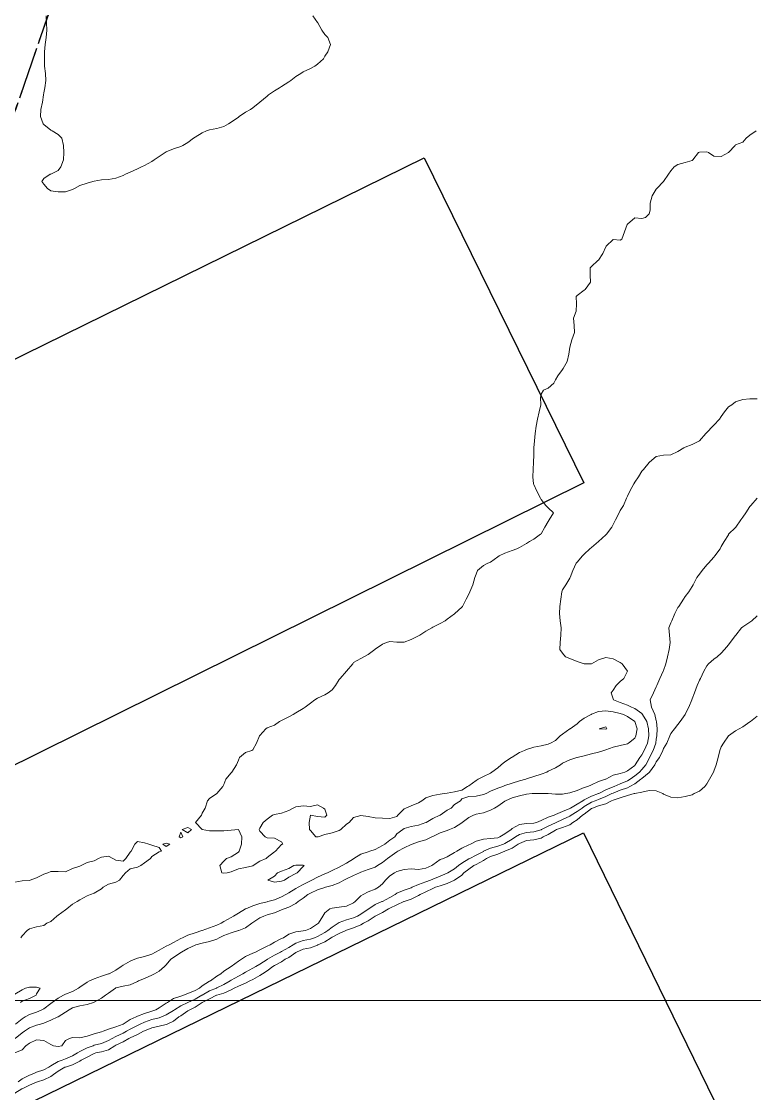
# Model space of a CAD drawing. Header units: centimetres. Extents: x 0 to 642158, y -847 to 649707.
# Drawn here: x 617276.2 to 617327.1, y 620680.9 to 620755.4 of the extents above; entities that cross this region are included whole.
import ezdxf

# ---------------------------------------------------------------- set-up
doc = ezdxf.new("R2010")
doc.units = ezdxf.units.CM
doc.header["$MEASUREMENT"] = 0
doc.linetypes.add('CENTERX2', pattern=[4, 2.5, -0.5, 0.5, -0.5])
doc.layers.add('MEV_grille', color=254, linetype='Continuous', lineweight=9)
doc.layers.add('WAL_topographie 0.5', color=253, linetype='Continuous', lineweight=20)
doc.layers.add('SPW_batiments', color=7, linetype='Continuous')
doc.layers.add('SPW_parcellaire cadastral', color=7, linetype='CENTERX2', lineweight=25, true_color=0xff0542)

# ---------------------------------------------------------------- blocks, each defined once
blk = doc.blocks.new('*U114')
at = {"layer": 'MEV_grille', "transparency": 33554687}
blk.add_lwpolyline([(-1338.461, 0), (1338.461, 0)], dxfattribs=at)
blk = doc.blocks.new('*U115')
at = {"layer": 'MEV_grille', "color": 0, "linetype": 'ByBlock', "lineweight": -2, "transparency": 16777216}
blk.add_blockref('*U114', (0, -1700), dxfattribs=at)

msp = doc.modelspace()

# ---------------------------------------------------------------- linework, layer by layer
at = {"layer": 'SPW_batiments'}
for points in [[(617315.233, 620723.322), (617258.597, 620695.249), (617247.301, 620717.929), (617304.14, 620745.881), (617315.233, 620723.322)], [(617326.179, 620676.523), (617316.915, 620671.936), (617283.53, 620655.333), (617283.501, 620655.39), (617275.31, 620671.931), (617272.265, 620678.083), (617315.191, 620699.035), (617326.179, 620676.523)]]:
    msp.add_lwpolyline(points, dxfattribs=at)
at = {"layer": 'SPW_parcellaire cadastral'}
for points in [[(617230.744, 620712.405), (617238.37, 620716.158), (617240.745, 620724.014), (617272.508, 620739.643), (617282.123, 620767.668), (617243.448, 620846.11), (617250.741, 620849.649), (617288.255, 620775.589), (617294.476, 620769.289), (617304.386, 620763.201), (617310.193, 620758.188), (617336.661, 620771.212), (617359.081, 620730.17), (617357.925, 620729.905), (617383.852, 620679.762), (617287.666, 620632.245), (617278.015, 620641.677), (617259.392, 620657.765), (617254.096, 620663.041), (617248.455, 620670.977), (617243.126, 620681.472), (617230.744, 620712.405)], [(617230.744, 620712.405), (617220.396, 620753.015), (617217.144, 620774.915), (617212.878, 620831.134), (617222.042, 620835.718), (617243.448, 620846.11), (617282.123, 620767.668), (617272.508, 620739.643), (617240.745, 620724.014), (617238.37, 620716.158), (617230.744, 620712.405)]]:
    msp.add_lwpolyline(points, dxfattribs=at)
at = {"layer": 'WAL_topographie 0.5'}
for points in [[(617296.417, 620755.75), (617296.75, 620755.274), (617296.763, 620755.25), (617297.053, 620754.75), (617297.25, 620754.45), (617297.468, 620754.25), (617297.643, 620753.75), (617297.456, 620753.25), (617297.25, 620752.932), (617297.163, 620752.75), (617296.75, 620752.377), (617296.553, 620752.25), (617296.25, 620752.089), (617295.75, 620751.859), (617295.594, 620751.75), (617295.25, 620751.53), (617294.891, 620751.25), (617294.75, 620751.161), (617294.25, 620750.832), (617294.107, 620750.75), (617293.75, 620750.529), (617293.343, 620750.25), (617293.25, 620750.169), (617292.75, 620749.75), (617292.75, 620749.75), (617292.25, 620749.356), (617292.083, 620749.25), (617291.75, 620749.063), (617291.307, 620748.75), (617291.25, 620748.712), (617290.75, 620748.365), (617290.556, 620748.25), (617290.25, 620748.069), (617289.75, 620747.925), (617289.25, 620747.823), (617289.042, 620747.75), (617288.75, 620747.615), (617288.25, 620747.331), (617288.136, 620747.25), (617287.75, 620746.953), (617287.409, 620746.75), (617287.25, 620746.671), (617286.75, 620746.5), (617286.25, 620746.299), (617286.162, 620746.25), (617285.75, 620745.98), (617285.405, 620745.75), (617285.25, 620745.635), (617284.75, 620745.344), (617284.541, 620745.25), (617284.25, 620745.114), (617283.75, 620744.88), (617283.421, 620744.75), (617283.25, 620744.662), (617282.75, 620744.469), (617282.25, 620744.378), (617281.75, 620744.357), (617281.25, 620744.274), (617281.164, 620744.25), (617280.75, 620744.122), (617280.25, 620743.958), (617279.872, 620743.75), (617279.75, 620743.683), (617279.25, 620743.53), (617278.75, 620743.519), (617278.25, 620743.593), (617278.007, 620743.75), (617277.75, 620744.05), (617277.617, 620744.25), (617277.75, 620744.45), (617278.2, 620744.75), (617278.25, 620744.759), (617278.75, 620745.006), (617278.94, 620745.25), (617279.112, 620745.75), (617279.14, 620746.25), (617279.126, 620746.75), (617279.01, 620747.25), (617278.75, 620747.506), (617278.324, 620747.75), (617278.25, 620747.795), (617277.75, 620748.21), (617277.713, 620748.25), (617277.526, 620748.75), (617277.557, 620749.25), (617277.656, 620749.75), (617277.725, 620750.25), (617277.75, 620750.389), (617277.82, 620750.75), (617277.901, 620751.25), (617277.868, 620751.75), (617277.797, 620752.25), (617277.79, 620752.75), (617277.802, 620753.25), (617277.839, 620753.75), (617277.92, 620754.25), (617277.961, 620754.75), (617277.941, 620755.25), (617277.909, 620755.75)], [(617327.179, 620747.75), (617326.75, 620747.45), (617326.483, 620747.25), (617326.25, 620746.981), (617325.75, 620746.792), (617325.714, 620746.75), (617325.25, 620746.25), (617325.25, 620746.25), (617324.75, 620745.977), (617324.25, 620746.013), (617323.875, 620746.25), (617323.75, 620746.294), (617323.25, 620746.287), (617323.183, 620746.25), (617322.783, 620745.75), (617322.75, 620745.694), (617322.25, 620745.56), (617321.75, 620745.432), (617321.5, 620745.25), (617321.25, 620744.984), (617321.098, 620744.75), (617320.75, 620744.25), (617320.75, 620744.25), (617320.281, 620743.75), (617320.25, 620743.708), (617319.961, 620743.25), (617319.821, 620742.75), (617319.815, 620742.25), (617319.75, 620742), (617319.5, 620741.75), (617319.25, 620741.67), (617318.75, 620741.721), (617318.25, 620741.292), (617318.226, 620741.25), (617318.046, 620740.75), (617317.857, 620740.25), (617317.75, 620740.162), (617317.25, 620740.205), (617316.774, 620739.75), (617316.75, 620739.708), (617316.538, 620739.25), (617316.25, 620738.781), (617316.204, 620738.75), (617315.75, 620738.333), (617315.667, 620738.25), (617315.655, 620737.75), (617315.682, 620737.25), (617315.321, 620736.75), (617315.25, 620736.708), (617314.75, 620736.338), (617314.679, 620736.25), (617314.712, 620735.75), (617314.692, 620735.25), (617314.5, 620734.75), (617314.54, 620734.25), (617314.564, 620733.75), (617314.38, 620733.25), (617314.25, 620732.75), (617314.25, 620732.75), (617314.183, 620732.25), (617314.062, 620731.75), (617313.795, 620731.25), (617313.75, 620731.182), (617313.411, 620730.75), (617313.25, 620730.469), (617313.137, 620730.25), (617312.75, 620729.886), (617312.429, 620729.75), (617312.25, 620729.472), (617312.223, 620729.25), (617312.235, 620728.75), (617312.131, 620728.25), (617311.996, 620727.75), (617311.906, 620727.25), (617311.838, 620726.75), (617311.788, 620726.25), (617311.76, 620725.75), (617311.75, 620725.25), (617311.75, 620725.249), (617311.74, 620724.75), (617311.702, 620724.25), (617311.673, 620723.75), (617311.739, 620723.25), (617311.75, 620723.219), (617311.953, 620722.75), (617312.207, 620722.25), (617312.25, 620722.171), (617312.583, 620721.75), (617312.75, 620721.583), (617313.114, 620721.25), (617312.824, 620720.75), (617312.75, 620720.641), (617312.519, 620720.25), (617312.25, 620719.793), (617312.214, 620719.75), (617311.75, 620719.417), (617311.455, 620719.25), (617311.25, 620719.12), (617310.75, 620718.825), (617310.583, 620718.75), (617310.25, 620718.617), (617309.75, 620718.449), (617309.348, 620718.25), (617309.25, 620718.177), (617308.75, 620717.822), (617308.568, 620717.75), (617308.25, 620717.583), (617307.846, 620717.25), (617307.75, 620716.987), (617307.667, 620716.75), (617307.514, 620716.25), (617307.318, 620715.75), (617307.25, 620715.601), (617307.067, 620715.25), (617306.804, 620714.75), (617306.75, 620714.685), (617306.268, 620714.25), (617306.25, 620714.237), (617305.75, 620713.866), (617305.599, 620713.75), (617305.25, 620713.557), (617304.75, 620713.294), (617304.669, 620713.25), (617304.25, 620713.016), (617303.832, 620712.75), (617303.75, 620712.705), (617303.25, 620712.441), (617302.75, 620712.267), (617302.25, 620712.268), (617301.75, 620712.305), (617301.528, 620712.25), (617301.25, 620712.128), (617300.75, 620711.776), (617300.72, 620711.75), (617300.25, 620711.398), (617299.954, 620711.25), (617299.75, 620711.132), (617299.25, 620710.861), (617299.185, 620710.75), (617298.75, 620710.25), (617298.75, 620710.25), (617298.314, 620709.75), (617298.25, 620709.669), (617298.003, 620709.25), (617297.75, 620708.952), (617297.484, 620708.75), (617297.25, 620708.601), (617296.75, 620708.371), (617296.561, 620708.25), (617296.25, 620708.024), (617295.88, 620707.75), (617295.75, 620707.65), (617295.25, 620707.351), (617295.044, 620707.25), (617294.75, 620707.091), (617294.25, 620706.824), (617294.105, 620706.75), (617293.75, 620706.509), (617293.25, 620706.312), (617293.156, 620706.25), (617292.75, 620705.783), (617292.714, 620705.75), (617292.5, 620705.25), (617292.25, 620704.786), (617292.179, 620704.75), (617291.75, 620704.6), (617291.338, 620704.25), (617291.25, 620704.083), (617291.125, 620703.75), (617290.8, 620703.25), (617290.75, 620703.197), (617290.381, 620702.75), (617290.25, 620702.375), (617290.179, 620702.25), (617289.75, 620701.75), (617289.75, 620701.75), (617289.25, 620701.417), (617289.114, 620701.25), (617288.942, 620700.75), (617288.75, 620700.393), (617288.683, 620700.25), (617288.278, 620699.75), (617288.75, 620699.25), (617288.75, 620699.25), (617289.25, 620699.159), (617289.75, 620699.171), (617290.25, 620699.172), (617290.75, 620699.207), (617291.25, 620699.25), (617291.25, 620699.25), (617291.25, 620699.25), (617291.5, 620698.75), (617291.469, 620698.25), (617291.308, 620697.75), (617291.25, 620697.674), (617290.75, 620697.365), (617290.429, 620697.25), (617290.25, 620697.071), (617289.969, 620696.75), (617290.1, 620696.25), (617290.25, 620696.223), (617290.464, 620696.25), (617290.75, 620696.324), (617291.25, 620696.517), (617291.75, 620696.631), (617292.25, 620696.739), (617292.277, 620696.75), (617292.75, 620697.064), (617293.19, 620697.25), (617293.25, 620697.319), (617293.75, 620697.712), (617293.828, 620697.75), (617294.25, 620698.221), (617294.344, 620698.25), (617294.25, 620698.4), (617293.75, 620698.667), (617293.25, 620698.683), (617293.107, 620698.75), (617292.75, 620699.135), (617292.685, 620699.25), (617292.75, 620699.35), (617292.981, 620699.75), (617293.25, 620699.983), (617293.631, 620700.25), (617293.75, 620700.302), (617294.25, 620700.404), (617294.75, 620700.575), (617295.054, 620700.75), (617295.25, 620700.835), (617295.75, 620700.895), (617296.25, 620700.85), (617296.75, 620700.973), (617297.15, 620700.75), (617297.25, 620700.667), (617297.389, 620700.25), (617297.25, 620700.118), (617296.75, 620700.15), (617296.25, 620700.25), (617296.167, 620699.75), (617296.194, 620699.25), (617296.25, 620699.179), (617296.625, 620698.75), (617296.75, 620698.741), (617296.798, 620698.75), (617297.25, 620698.906), (617297.75, 620699.02), (617298.25, 620699.19), (617298.372, 620699.25), (617298.75, 620699.633), (617298.942, 620699.75), (617299.25, 620700.087), (617299.75, 620700.237), (617300.25, 620700.15), (617300.75, 620700.064), (617301.25, 620700.035), (617301.75, 620700.015), (617302.25, 620700.161), (617302.324, 620700.25), (617302.75, 620700.69), (617302.867, 620700.75), (617303.25, 620700.911), (617303.75, 620701.118), (617303.976, 620701.25), (617304.25, 620701.458), (617304.75, 620701.63), (617305.25, 620701.721), (617305.542, 620701.75), (617305.75, 620701.784), (617306.25, 620701.882), (617306.75, 620701.983), (617307.15, 620702.25), (617307.25, 620702.295), (617307.75, 620702.651), (617307.888, 620702.75), (617308.25, 620702.941), (617308.75, 620703.16), (617308.85, 620703.25), (617309.25, 620703.541), (617309.487, 620703.75), (617309.75, 620703.945), (617310.206, 620704.25), (617310.25, 620704.281), (617310.75, 620704.607), (617311.098, 620704.75), (617311.25, 620704.821), (617311.75, 620704.967), (617312.25, 620705.062), (617312.75, 620705.173), (617312.909, 620705.25), (617313.25, 620705.436), (617313.58, 620705.75), (617313.75, 620705.878), (617314.25, 620706.236), (617314.265, 620706.25), (617314.75, 620706.604), (617314.912, 620706.75), (617315.25, 620706.996), (617315.742, 620707.25), (617315.75, 620707.255), (617316.25, 620707.44), (617316.75, 620707.493), (617317.25, 620707.435), (617317.75, 620707.318), (617317.964, 620707.25), (617318.25, 620707.11), (617318.75, 620706.753), (617318.752, 620706.75), (617318.913, 620706.25), (617318.832, 620705.75), (617318.75, 620705.601), (617318.314, 620705.25), (617318.25, 620705.209), (617317.75, 620705.09), (617317.25, 620704.967), (617316.75, 620704.791), (617316.615, 620704.75), (617316.25, 620704.637), (617315.75, 620704.501), (617315.25, 620704.369), (617314.75, 620704.256), (617314.729, 620704.25), (617314.25, 620704.099), (617313.75, 620703.856), (617313.596, 620703.75), (617313.25, 620703.55), (617312.75, 620703.3), (617312.647, 620703.25), (617312.25, 620703.109), (617311.75, 620702.935), (617311.25, 620702.771), (617311.193, 620702.75), (617310.75, 620702.626), (617310.25, 620702.483), (617309.75, 620702.31), (617309.6, 620702.25), (617309.25, 620702.122), (617308.75, 620701.909), (617308.441, 620701.75), (617308.25, 620701.685), (617307.75, 620701.583), (617307.25, 620701.551), (617306.75, 620701.391), (617306.667, 620701.25), (617306.25, 620700.995), (617306.007, 620700.75), (617305.75, 620700.606), (617305.25, 620700.26), (617305.236, 620700.25), (617304.75, 620700.034), (617304.28, 620699.75), (617304.25, 620699.735), (617303.75, 620699.561), (617303.25, 620699.474), (617302.75, 620699.323), (617302.667, 620699.25), (617302.25, 620698.951), (617302.105, 620698.75), (617301.75, 620698.511), (617301.409, 620698.25), (617301.25, 620698.153), (617300.75, 620697.882), (617300.372, 620697.75), (617300.25, 620697.71), (617299.75, 620697.546), (617299.275, 620697.25), (617299.25, 620697.234), (617298.75, 620696.933), (617298.443, 620696.75), (617298.25, 620696.648), (617297.75, 620696.405), (617297.437, 620696.25), (617297.25, 620696.174), (617296.75, 620695.953), (617296.347, 620695.75), (617296.25, 620695.706), (617295.75, 620695.448), (617295.403, 620695.25), (617295.25, 620695.157), (617294.75, 620694.865), (617294.544, 620694.75), (617294.25, 620694.588), (617293.75, 620694.386), (617293.288, 620694.25), (617293.25, 620694.24), (617292.75, 620694.116), (617292.25, 620693.963), (617291.761, 620693.75), (617291.75, 620693.744), (617291.25, 620693.453), (617290.92, 620693.25), (617290.75, 620693.157), (617290.25, 620692.866), (617290.056, 620692.75), (617289.75, 620692.609), (617289.25, 620692.423), (617288.75, 620692.259), (617288.724, 620692.25), (617288.25, 620692.095), (617287.75, 620691.922), (617287.382, 620691.75), (617287.25, 620691.686), (617286.75, 620691.42), (617286.441, 620691.25), (617286.25, 620691.15), (617285.75, 620690.877), (617285.497, 620690.75), (617285.25, 620690.61), (617284.75, 620690.453), (617284.25, 620690.323), (617284.059, 620690.25), (617283.75, 620690.123), (617283.25, 620689.84), (617283.125, 620689.75), (617282.75, 620689.502), (617282.285, 620689.25), (617282.25, 620689.236), (617281.75, 620689.074), (617281.25, 620688.9), (617280.921, 620688.75), (617280.75, 620688.668), (617280.25, 620688.318), (617280.161, 620688.25), (617279.75, 620688.024), (617279.25, 620687.819), (617279.125, 620687.75), (617278.75, 620687.547), (617278.343, 620687.25), (617278.25, 620687.178), (617277.75, 620686.821), (617277.618, 620686.75), (617277.25, 620686.59), (617276.75, 620686.414), (617276.459, 620686.25), (617276.25, 620686.12), (617275.794, 620685.75)], [(617327.25, 620729.167), (617326.75, 620729.153), (617326.25, 620729.112), (617325.75, 620728.938), (617325.5, 620728.75), (617325.25, 620728.596), (617324.98, 620728.25), (617324.75, 620727.931), (617324.625, 620727.75), (617324.25, 620727.326), (617324.18, 620727.25), (617323.75, 620726.811), (617323.687, 620726.75), (617323.25, 620726.25), (617323.25, 620726.25), (617322.75, 620725.983), (617322.25, 620725.795), (617322.17, 620725.75), (617321.75, 620725.494), (617321.25, 620725.275), (617320.75, 620725.25), (617320.75, 620725.25), (617320.25, 620725.158), (617319.774, 620724.75), (617319.75, 620724.729), (617319.369, 620724.25), (617319.25, 620724.123), (617319.012, 620723.75), (617318.75, 620723.362), (617318.691, 620723.25), (617318.417, 620722.75), (617318.25, 620722.398), (617318.193, 620722.25), (617317.969, 620721.75), (617317.75, 620721.398), (617317.669, 620721.25), (617317.414, 620720.75), (617317.25, 620720.426), (617317.16, 620720.25), (617316.788, 620719.75), (617316.75, 620719.707), (617316.25, 620719.262), (617316.236, 620719.25), (617315.75, 620718.839), (617315.646, 620718.75), (617315.25, 620718.377), (617315.122, 620718.25), (617314.75, 620717.811), (617314.7, 620717.75), (617314.458, 620717.25), (617314.265, 620716.75), (617314.25, 620716.704), (617313.964, 620716.25), (617313.75, 620715.893), (617313.69, 620715.75), (617313.622, 620715.25), (617313.565, 620714.75), (617313.542, 620714.25), (617313.586, 620713.75), (617313.645, 620713.25), (617313.632, 620712.75), (617313.583, 620712.25), (617313.564, 620711.75), (617313.75, 620711.492), (617313.953, 620711.25), (617314.25, 620711.122), (617314.75, 620710.917), (617315.25, 620710.75), (617315.75, 620710.75), (617316.25, 620711.034), (617316.75, 620711.192), (617317.25, 620711.105), (617317.75, 620710.846), (617317.885, 620710.75), (617318.25, 620710.257), (617318.253, 620710.25), (617318.25, 620710.243), (617317.991, 620709.75), (617317.75, 620709.526), (617317.47, 620709.25), (617317.25, 620708.934), (617317.119, 620708.75), (617317.25, 620708.331), (617317.276, 620708.25), (617317.75, 620708.082), (617318.25, 620707.899), (617318.537, 620707.75), (617318.75, 620707.67), (617319.25, 620707.302), (617319.294, 620707.25), (617319.593, 620706.75), (617319.717, 620706.25), (617319.729, 620705.75), (617319.629, 620705.25), (617319.402, 620704.75), (617319.25, 620704.447), (617319.116, 620704.25), (617318.795, 620703.75), (617318.75, 620703.705), (617318.25, 620703.339), (617318.059, 620703.25), (617317.75, 620703.139), (617317.25, 620703.021), (617316.75, 620702.761), (617316.728, 620702.75), (617316.25, 620702.586), (617315.75, 620702.368), (617315.503, 620702.25), (617315.25, 620702.177), (617314.75, 620701.97), (617314.25, 620701.807), (617313.964, 620701.75), (617313.75, 620701.714), (617313.25, 620701.705), (617312.75, 620701.75), (617312.75, 620701.75), (617312.25, 620701.755), (617311.75, 620701.758), (617311.641, 620701.75), (617311.25, 620701.718), (617310.75, 620701.605), (617310.25, 620701.461), (617309.784, 620701.25), (617309.75, 620701.228), (617309.25, 620700.869), (617309.014, 620700.75), (617308.75, 620700.593), (617308.25, 620700.421), (617307.75, 620700.317), (617307.562, 620700.25), (617307.25, 620700.099), (617306.789, 620699.75), (617306.75, 620699.718), (617306.25, 620699.394), (617305.892, 620699.25), (617305.75, 620699.199), (617305.25, 620699.024), (617304.75, 620698.783), (617304.681, 620698.75), (617304.25, 620698.541), (617303.75, 620698.396), (617303.309, 620698.25), (617303.25, 620698.229), (617302.75, 620697.992), (617302.307, 620697.75), (617302.25, 620697.714), (617301.75, 620697.363), (617301.6, 620697.25), (617301.25, 620696.972), (617300.903, 620696.75), (617300.75, 620696.65), (617300.25, 620696.475), (617299.75, 620696.293), (617299.659, 620696.25), (617299.25, 620696.075), (617298.75, 620695.84), (617298.572, 620695.75), (617298.25, 620695.55), (617297.75, 620695.366), (617297.297, 620695.25), (617297.25, 620695.237), (617296.75, 620695.068), (617296.25, 620694.846), (617296.078, 620694.75), (617295.75, 620694.498), (617295.397, 620694.25), (617295.25, 620694.13), (617294.75, 620693.867), (617294.436, 620693.75), (617294.25, 620693.672), (617293.75, 620693.482), (617293.25, 620693.33), (617293.015, 620693.25), (617292.75, 620693.116), (617292.25, 620692.801), (617292.179, 620692.75), (617291.75, 620692.433), (617291.274, 620692.25), (617291.25, 620692.241), (617290.75, 620692.087), (617290.25, 620691.893), (617289.922, 620691.75), (617289.75, 620691.652), (617289.25, 620691.483), (617288.75, 620691.372), (617288.31, 620691.25), (617288.25, 620691.229), (617287.75, 620690.993), (617287.298, 620690.75), (617287.25, 620690.714), (617286.75, 620690.372), (617286.575, 620690.25), (617286.25, 620689.863), (617286.126, 620689.75), (617285.75, 620689.436), (617285.426, 620689.25), (617285.25, 620689.136), (617284.75, 620688.923), (617284.326, 620688.75), (617284.25, 620688.704), (617283.75, 620688.474), (617283.25, 620688.393), (617282.75, 620688.262), (617282.724, 620688.25), (617282.25, 620687.891), (617282.03, 620687.75), (617281.75, 620687.54), (617281.25, 620687.268), (617281.209, 620687.25), (617280.75, 620687.107), (617280.25, 620687.01), (617279.75, 620686.873), (617279.512, 620686.75), (617279.25, 620686.588), (617278.75, 620686.264), (617278.727, 620686.25), (617278.25, 620686.02), (617277.75, 620685.812), (617277.513, 620685.75), (617277.25, 620685.683), (617276.75, 620685.497), (617276.403, 620685.25), (617276.25, 620685.138), (617275.765, 620684.75)], [(617327.25, 620722.25), (617326.803, 620721.75), (617326.75, 620721.683), (617326.454, 620721.25), (617326.25, 620720.934), (617326.123, 620720.75), (617325.773, 620720.25), (617325.75, 620720.22), (617325.27, 620719.75), (617325.25, 620719.726), (617324.951, 620719.25), (617324.75, 620718.895), (617324.67, 620718.75), (617324.308, 620718.25), (617324.25, 620718.172), (617323.862, 620717.75), (617323.75, 620717.63), (617323.443, 620717.25), (617323.25, 620716.994), (617323.069, 620716.75), (617322.818, 620716.25), (617322.75, 620716.139), (617322.504, 620715.75), (617322.25, 620715.428), (617322.145, 620715.25), (617321.802, 620714.75), (617321.75, 620714.66), (617321.534, 620714.25), (617321.32, 620713.75), (617321.25, 620713.614), (617321.12, 620713.25), (617321.156, 620712.75), (617321.223, 620712.25), (617321.141, 620711.75), (617321.032, 620711.25), (617320.917, 620710.75), (617320.75, 620710.291), (617320.733, 620710.25), (617320.496, 620709.75), (617320.285, 620709.25), (617320.25, 620709.17), (617320.058, 620708.75), (617319.828, 620708.25), (617319.922, 620707.75), (617320.145, 620707.25), (617320.25, 620706.794), (617320.26, 620706.75), (617320.309, 620706.25), (617320.292, 620705.75), (617320.25, 620705.522), (617320.209, 620705.25), (617320.044, 620704.75), (617319.783, 620704.25), (617319.75, 620704.191), (617319.513, 620703.75), (617319.25, 620703.419), (617319.08, 620703.25), (617318.75, 620702.989), (617318.437, 620702.75), (617318.25, 620702.634), (617317.75, 620702.429), (617317.327, 620702.25), (617317.25, 620702.223), (617316.75, 620702.016), (617316.256, 620701.75), (617316.25, 620701.748), (617315.75, 620701.577), (617315.25, 620701.309), (617315.158, 620701.25), (617314.75, 620701.015), (617314.293, 620700.75), (617314.25, 620700.727), (617313.75, 620700.508), (617313.25, 620700.289), (617313.162, 620700.25), (617312.75, 620700.109), (617312.25, 620699.878), (617311.943, 620699.75), (617311.75, 620699.703), (617311.25, 620699.672), (617310.75, 620699.604), (617310.25, 620699.323), (617310.17, 620699.25), (617309.75, 620698.967), (617309.405, 620698.75), (617309.25, 620698.691), (617308.75, 620698.634), (617308.25, 620698.596), (617307.75, 620698.453), (617307.352, 620698.25), (617307.25, 620698.205), (617306.75, 620697.958), (617306.409, 620697.75), (617306.25, 620697.657), (617305.75, 620697.373), (617305.477, 620697.25), (617305.25, 620697.169), (617304.75, 620696.804), (617304.678, 620696.75), (617304.25, 620696.578), (617303.75, 620696.486), (617303.25, 620696.517), (617302.75, 620696.476), (617302.25, 620696.34), (617302.075, 620696.25), (617301.75, 620696.048), (617301.468, 620695.75), (617301.25, 620695.484), (617300.973, 620695.25), (617300.75, 620695.12), (617300.25, 620694.924), (617299.918, 620694.75), (617299.75, 620694.649), (617299.348, 620694.25), (617299.25, 620694.175), (617298.75, 620693.928), (617298.25, 620693.864), (617297.75, 620693.806), (617297.609, 620693.75), (617297.25, 620693.473), (617297.112, 620693.25), (617296.803, 620692.75), (617296.75, 620692.71), (617296.25, 620692.38), (617295.903, 620692.25), (617295.75, 620692.221), (617295.25, 620692.163), (617294.75, 620691.987), (617294.373, 620691.75), (617294.25, 620691.69), (617293.75, 620691.442), (617293.449, 620691.25), (617293.25, 620691.159), (617292.75, 620690.905), (617292.452, 620690.75), (617292.25, 620690.663), (617291.75, 620690.439), (617291.463, 620690.25), (617291.25, 620690.124), (617290.763, 620689.75), (617290.75, 620689.742), (617290.25, 620689.435), (617290.039, 620689.25), (617289.75, 620689.07), (617289.324, 620688.75), (617289.25, 620688.72), (617288.75, 620688.413), (617288.561, 620688.25), (617288.25, 620688.084), (617287.75, 620687.864), (617287.437, 620687.75), (617287.25, 620687.699), (617286.75, 620687.528), (617286.339, 620687.25), (617286.25, 620687.197), (617285.75, 620686.886), (617285.517, 620686.75), (617285.25, 620686.659), (617284.75, 620686.497), (617284.25, 620686.295), (617284.168, 620686.25), (617283.75, 620686.065), (617283.253, 620685.75), (617283.25, 620685.748), (617282.75, 620685.557), (617282.25, 620685.389), (617281.878, 620685.25), (617281.75, 620685.206), (617281.25, 620685.069), (617280.75, 620684.919), (617280.25, 620684.798), (617279.75, 620684.821), (617279.525, 620684.75), (617279.25, 620684.601), (617279, 620684.25), (617278.75, 620684.186), (617278.425, 620684.25), (617278.25, 620684.326), (617277.75, 620684.602), (617277.25, 620684.647), (617276.75, 620684.423), (617276.514, 620684.25), (617276.25, 620683.974), (617275.75, 620683.762)], [(617327.25, 620714.092), (617326.875, 620713.75), (617326.75, 620713.654), (617326.25, 620713.321), (617326.173, 620713.25), (617325.765, 620712.75), (617325.75, 620712.73), (617325.381, 620712.25), (617325.25, 620712.09), (617324.973, 620711.75), (617324.75, 620711.504), (617324.482, 620711.25), (617324.25, 620711.081), (617323.864, 620710.75), (617323.75, 620710.625), (617323.538, 620710.25), (617323.306, 620709.75), (617323.25, 620709.634), (617323.091, 620709.25), (617322.902, 620708.75), (617322.75, 620708.321), (617322.72, 620708.25), (617322.498, 620707.75), (617322.25, 620707.266), (617322.242, 620707.25), (617321.901, 620706.75), (617321.75, 620706.551), (617321.515, 620706.25), (617321.25, 620705.934), (617321.186, 620705.75), (617320.985, 620705.25), (617320.75, 620704.873), (617320.713, 620704.75), (617320.467, 620704.25), (617320.25, 620703.953), (617320.148, 620703.75), (617319.789, 620703.25), (617319.75, 620703.216), (617319.25, 620702.801), (617319.185, 620702.75), (617318.75, 620702.435), (617318.422, 620702.25), (617318.25, 620702.163), (617317.75, 620701.979), (617317.25, 620701.791), (617317.167, 620701.75), (617316.75, 620701.547), (617316.25, 620701.349), (617316.002, 620701.25), (617315.75, 620701.145), (617315.25, 620700.847), (617315.104, 620700.75), (617314.75, 620700.505), (617314.335, 620700.25), (617314.25, 620700.19), (617313.75, 620699.945), (617313.292, 620699.75), (617313.25, 620699.732), (617312.75, 620699.494), (617312.283, 620699.25), (617312.25, 620699.232), (617311.75, 620699.102), (617311.25, 620699.061), (617310.75, 620698.912), (617310.488, 620698.75), (617310.25, 620698.599), (617309.75, 620698.298), (617309.645, 620698.25), (617309.25, 620698.096), (617308.75, 620697.956), (617308.269, 620697.75), (617308.25, 620697.741), (617307.75, 620697.476), (617307.316, 620697.25), (617307.25, 620697.217), (617306.75, 620696.923), (617306.532, 620696.75), (617306.25, 620696.529), (617305.777, 620696.25), (617305.75, 620696.236), (617305.25, 620696.03), (617304.75, 620695.819), (617304.579, 620695.75), (617304.25, 620695.632), (617303.75, 620695.452), (617303.319, 620695.25), (617303.25, 620695.217), (617302.75, 620695.046), (617302.25, 620694.834), (617302.135, 620694.75), (617301.75, 620694.546), (617301.25, 620694.266), (617301.216, 620694.25), (617300.75, 620694.051), (617300.294, 620693.75), (617300.25, 620693.72), (617299.75, 620693.375), (617299.519, 620693.25), (617299.25, 620693.135), (617298.75, 620692.992), (617298.25, 620692.795), (617298.187, 620692.75), (617297.75, 620692.479), (617297.469, 620692.25), (617297.25, 620692.112), (617296.75, 620691.837), (617296.542, 620691.75), (617296.25, 620691.649), (617295.75, 620691.543), (617295.25, 620691.37), (617295.046, 620691.25), (617294.75, 620691.072), (617294.25, 620690.792), (617294.172, 620690.75), (617293.75, 620690.539), (617293.27, 620690.25), (617293.25, 620690.237), (617292.75, 620689.919), (617292.465, 620689.75), (617292.25, 620689.629), (617291.75, 620689.359), (617291.569, 620689.25), (617291.25, 620689.087), (617290.75, 620688.792), (617290.692, 620688.75), (617290.25, 620688.502), (617289.75, 620688.257), (617289.736, 620688.25), (617289.25, 620688.057), (617288.75, 620687.764), (617288.728, 620687.75), (617288.25, 620687.482), (617287.755, 620687.25), (617287.75, 620687.247), (617287.25, 620687.013), (617286.816, 620686.75), (617286.75, 620686.704), (617286.25, 620686.386), (617285.929, 620686.25), (617285.75, 620686.192), (617285.25, 620686.064), (617284.75, 620685.884), (617284.446, 620685.75), (617284.25, 620685.661), (617283.75, 620685.404), (617283.489, 620685.25), (617283.25, 620685.12), (617282.75, 620684.887), (617282.502, 620684.75), (617282.25, 620684.606), (617281.75, 620684.412), (617281.25, 620684.283), (617281.166, 620684.25), (617280.75, 620684.098), (617280.25, 620683.843), (617280.101, 620683.75), (617279.75, 620683.557), (617279.25, 620683.34), (617279.016, 620683.25), (617278.75, 620683.151), (617278.25, 620682.85), (617278.1, 620682.75), (617277.75, 620682.571), (617277.25, 620682.406), (617276.893, 620682.25), (617276.75, 620682.197), (617276.25, 620681.951), (617275.98, 620681.75)], [(617327.25, 620707.127), (617326.781, 620706.75), (617326.75, 620706.726), (617326.25, 620706.396), (617325.993, 620706.25), (617325.75, 620706.114), (617325.25, 620705.75), (617325.25, 620705.75), (617324.903, 620705.25), (617324.75, 620704.994), (617324.666, 620704.75), (617324.534, 620704.25), (617324.397, 620703.75), (617324.25, 620703.32), (617324.216, 620703.25), (617323.941, 620702.75), (617323.75, 620702.42), (617323.608, 620702.25), (617323.25, 620701.928), (617322.888, 620701.75), (617322.75, 620701.671), (617322.25, 620701.541), (617321.75, 620701.466), (617321.25, 620701.508), (617320.75, 620701.718), (617320.693, 620701.75), (617320.25, 620701.935), (617319.75, 620701.972), (617319.25, 620701.856), (617318.75, 620701.76), (617318.706, 620701.75), (617318.25, 620701.608), (617317.75, 620701.46), (617317.25, 620701.298), (617317.13, 620701.25), (617316.75, 620701.048), (617316.25, 620700.899), (617315.812, 620700.75), (617315.75, 620700.712), (617315.25, 620700.331), (617315.124, 620700.25), (617314.75, 620699.925), (617314.463, 620699.75), (617314.25, 620699.577), (617313.75, 620699.388), (617313.336, 620699.25), (617313.25, 620699.203), (617312.75, 620698.914), (617312.391, 620698.75), (617312.25, 620698.653), (617311.75, 620698.536), (617311.25, 620698.487), (617310.75, 620698.296), (617310.672, 620698.25), (617310.25, 620697.964), (617309.75, 620697.753), (617309.742, 620697.75), (617309.25, 620697.54), (617308.75, 620697.379), (617308.473, 620697.25), (617308.25, 620697.102), (617307.75, 620696.826), (617307.593, 620696.75), (617307.25, 620696.512), (617306.907, 620696.25), (617306.75, 620696.089), (617306.255, 620695.75), (617306.25, 620695.746), (617305.75, 620695.512), (617305.25, 620695.357), (617304.937, 620695.25), (617304.75, 620695.156), (617304.25, 620694.927), (617303.856, 620694.75), (617303.75, 620694.685), (617303.25, 620694.428), (617302.75, 620694.256), (617302.736, 620694.25), (617302.25, 620694.03), (617301.75, 620693.794), (617301.658, 620693.75), (617301.25, 620693.492), (617300.752, 620693.25), (617300.75, 620693.248), (617300.25, 620692.914), (617299.925, 620692.75), (617299.75, 620692.648), (617299.25, 620692.424), (617298.75, 620692.271), (617298.697, 620692.25), (617298.25, 620692.042), (617297.75, 620691.79), (617297.684, 620691.75), (617297.25, 620691.464), (617296.776, 620691.25), (617296.75, 620691.232), (617296.25, 620691.051), (617295.75, 620690.949), (617295.276, 620690.75), (617295.25, 620690.732), (617294.75, 620690.379), (617294.503, 620690.25), (617294.25, 620690.081), (617293.75, 620689.814), (617293.648, 620689.75), (617293.25, 620689.455), (617292.915, 620689.25), (617292.75, 620689.129), (617292.25, 620688.852), (617292.037, 620688.75), (617291.75, 620688.584), (617291.25, 620688.374), (617290.968, 620688.25), (617290.75, 620688.13), (617290.25, 620687.9), (617289.75, 620687.756), (617289.734, 620687.75), (617289.25, 620687.511), (617288.75, 620687.258), (617288.736, 620687.25), (617288.25, 620686.919), (617287.881, 620686.75), (617287.75, 620686.66), (617287.25, 620686.333), (617287.127, 620686.25), (617286.75, 620685.953), (617286.314, 620685.75), (617286.25, 620685.716), (617285.75, 620685.615), (617285.25, 620685.488), (617284.75, 620685.288), (617284.659, 620685.25), (617284.25, 620685.03), (617283.75, 620684.801), (617283.644, 620684.75), (617283.25, 620684.527), (617282.75, 620684.284), (617282.69, 620684.25), (617282.25, 620683.959), (617281.75, 620683.83), (617281.351, 620683.75), (617281.25, 620683.717), (617280.75, 620683.461), (617280.342, 620683.25), (617280.25, 620683.186), (617279.75, 620682.913), (617279.25, 620682.762), (617279.222, 620682.75), (617278.75, 620682.472), (617278.431, 620682.25), (617278.25, 620682.108), (617277.75, 620681.887), (617277.308, 620681.75), (617277.25, 620681.723), (617276.75, 620681.508), (617276.25, 620681.258), (617276.237, 620681.25), (617275.75, 620680.958)], [(617316.829, 620706.25), (617316.75, 620706.222), (617316.288, 620706.25), (617316.75, 620706.396), (617316.829, 620706.25)], [(617287.75, 620699.028), (617288, 620699.25), (617287.75, 620699.404), (617287.35, 620699.25), (617287.75, 620699.028)], [(617287.25, 620698.687), (617287.393, 620698.75), (617287.25, 620699.083), (617287.139, 620698.75), (617287.25, 620698.687)], [(617276.147, 620691.75), (617276.25, 620691.867), (617276.588, 620692.25), (617276.75, 620692.358), (617277.25, 620692.494), (617277.75, 620692.59), (617277.96, 620692.75), (617278.25, 620692.875), (617278.662, 620693.25), (617278.75, 620693.307), (617279.25, 620693.674), (617279.348, 620693.75), (617279.75, 620694.067), (617280.067, 620694.25), (617280.25, 620694.365), (617280.75, 620694.658), (617280.987, 620694.75), (617281.25, 620694.85), (617281.75, 620695.146), (617281.861, 620695.25), (617282.25, 620695.473), (617282.75, 620695.597), (617283.009, 620695.75), (617283.25, 620696.068), (617283.417, 620696.25), (617283.75, 620696.526), (617284.25, 620696.643), (617284.487, 620696.75), (617284.75, 620696.942), (617285.15, 620697.25), (617285.25, 620697.383), (617285.75, 620697.718), (617285.917, 620697.75), (617285.75, 620698), (617285.25, 620698.173), (617285.05, 620698.25), (617284.75, 620698.338), (617284.25, 620698.429), (617284.071, 620698.25), (617283.813, 620697.75), (617283.75, 620697.679), (617283.434, 620697.25), (617283.25, 620697.055), (617282.75, 620697.119), (617282.536, 620697.25), (617282.25, 620697.41), (617281.75, 620697.341), (617281.55, 620697.25), (617281.25, 620697.073), (617280.75, 620696.96), (617280.35, 620696.75), (617280.25, 620696.704), (617279.75, 620696.55), (617279.25, 620696.327), (617278.75, 620696.338), (617278.25, 620696.341), (617278.028, 620696.25), (617277.75, 620696.15), (617277.25, 620695.902), (617276.813, 620695.75), (617276.75, 620695.722), (617276.25, 620695.69), (617275.75, 620695.6)], [(617286.25, 620698.083), (617286.5, 620698.25), (617286.25, 620698.303), (617286, 620698.25), (617286.25, 620698.083)], [(617294.456, 620695.75), (617294.25, 620695.673), (617293.75, 620695.592), (617293.29, 620695.75), (617293.75, 620696.014), (617293.972, 620696.25), (617294.25, 620696.366), (617294.75, 620696.547), (617295.11, 620696.75), (617295.25, 620696.793), (617295.75, 620696.792), (617295.827, 620696.75), (617295.75, 620696.689), (617295.329, 620696.25), (617295.25, 620696.21), (617294.75, 620695.953), (617294.456, 620695.75)], [(617275.75, 620687.825), (617276.25, 620688.123), (617276.49, 620688.25), (617276.75, 620688.311), (617277.25, 620688.307), (617277.5, 620688.25), (617277.25, 620687.861), (617277.214, 620687.75), (617276.75, 620687.525), (617276.25, 620687.331), (617276.139, 620687.25)]]:
    msp.add_lwpolyline(points, dxfattribs=at)

# ---------------------------------------------------------------- block references
at = {"layer": 'MEV_grille', "transparency": 33554687}
msp.add_blockref('*U115', (616669.481, 622387.381), dxfattribs=at)

doc.saveas('drawing.dxf')
